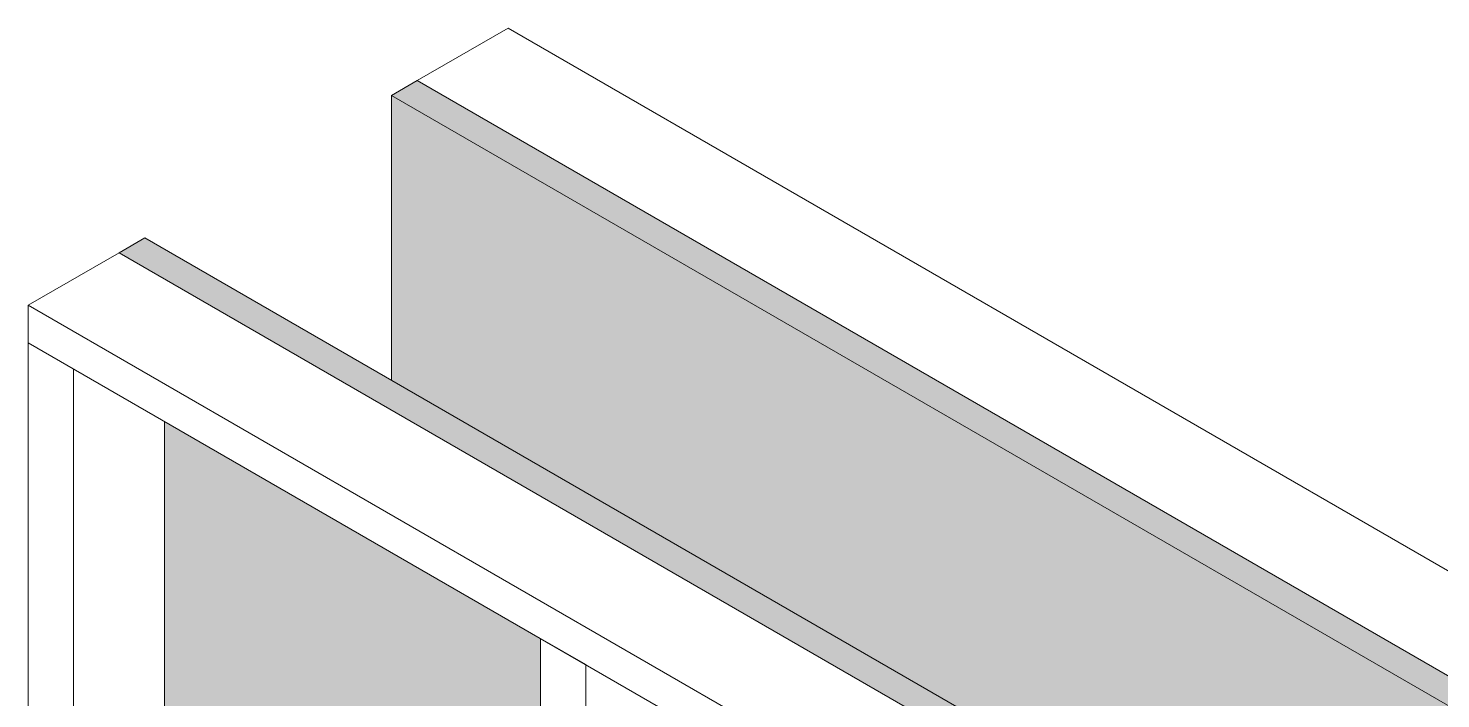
# Model space of a CAD drawing. Extents: x -23436 to 4767, y -4638 to 9755.
# Drawn here: x -15806.2 to -15683.9, y 8377.3 to 8435.4 of the extents above; entities that cross this region are included whole.
import ezdxf

# ---------------------------------------------------------------- set-up
doc = ezdxf.new("R2010")
doc.units = 0
doc.layers.get('0').update_dxf_attribs({"lineweight": 13})
for name, color, linetype, lineweight in [('Demarcação 1', 252, 'Continuous', 9), ('Demarcação 2', 254, 'Continuous', 9), ('Madeira', 100, 'Continuous', 13)]:
    doc.layers.add(name, color=color, linetype=linetype, lineweight=lineweight)

msp = doc.modelspace()

# ---------------------------------------------------------------- hatches: boundary and pattern name
at = {"layer": 'Demarcação 1'}
h = msp.add_hatch(color=256, dxfattribs=at)
h.dxf.hatch_style = 1
h.paths.add_polyline_path([(-15772.53002630143, 8430.848973996595), (-15774.77523175305, 8429.552704024689), (-15576.63585064733, 8315.15687900621), (-15574.39064519542, 8316.453148978027)])
h = msp.add_hatch(color=256, dxfattribs=at)
h.dxf.hatch_style = 1
h.paths.add_polyline_path([(-15617.04954877645, 8311.268069090534), (-15600.21050788915, 8301.546044301438), (-15597.96530243776, 8302.84231427339), (-15796.10468354324, 8417.238139291825), (-15798.34988899504, 8415.94186931992)])
at = {"layer": 'Demarcação 2'}
h = msp.add_hatch(color=256, dxfattribs=at)
h.dxf.hatch_style = 1
h.paths.add_polyline_path([(-15774.77523175305, 8429.552704024689), (-15774.77523175305, 8404.923574558787), (-15597.96530243776, 8302.84231427339), (-15597.96530243776, 8249.695245426172), (-15576.63585064733, 8237.380680693292), (-15576.63585064733, 8315.15687900621)])
h = msp.add_hatch(color=256, dxfattribs=at)
h.dxf.hatch_style = 1
h.paths.add_polyline_path([(-15761.86530040645, 8382.562917544034), (-15794.42077945462, 8401.35883213627), (-15794.42077945462, 8333.304658612491), (-15761.86530040645, 8314.508744020242)])
h.paths.add_polyline_path([(-15777.64317946576, 8358.406980902037), (-15777.47532519987, 8358.208385227823), (-15777.32069641641, 8357.99508441987), (-15777.18146376508, 8357.770072754496), (-15777.05958176722, 8357.53650890015), (-15776.95676137912, 8357.297671583125), (-15776.87444597242, 8357.056913554195), (-15776.8137910764, 8356.817614530542), (-15776.77564815214, 8356.583133744229), (-15776.76055264261, 8356.356762793448), (-15776.76871645635, 8356.141679426953), (-15776.80002499073, 8355.940902946364), (-15776.85403874235, 8355.757251812678), (-15776.92999947756, 8355.593304084769), (-15777.02684087234, 8355.451361230176), (-15777.1432034876, 8355.33341581477), (-15777.27745384698, 8355.241123533831), (-15777.4277073686, 8355.175779968507), (-15777.5918548235, 8355.138302399697), (-15777.76759194063, 8355.129216929876), (-15777.95245175632, 8355.148651099218), (-15778.14383924401, 8355.19633209482), (-15778.33906774331, 8355.27159057989), (-15778.53539667265, 8355.373370089766), (-15778.73007000597, 8355.500241864422), (-15778.92035495482, 8355.650424901085), (-15779.10358033723, 8355.821810959394), (-15779.27717406825, 8356.011994154915), (-15779.43869927512, 8356.218304733273), (-15779.58588849582, 8356.437846544104), (-15779.71667551754, 8356.667537703406), (-15779.82922437716, 8356.90415385116), (-15779.92195513435, 8357.144373413475), (-15779.9935660539, 8357.38482423516), (-15780.04305187425, 8357.622130914802), (-15780.06971792386, 8357.852962185521), (-15780.07318986933, 8358.074077681995), (-15780.05341897263, 8358.28237342825), (-15780.01068277323, 8358.474925408673), (-15779.94558119434, 8358.649030614826), (-15779.85902811853, 8358.802244991653), (-15779.75223856202, 8358.932417744909), (-15779.62671161616, 8359.037721534807), (-15779.48420940361, 8359.116678126935), (-15779.32673234322, 8359.168179143533), (-15779.15649106794, 8359.191501623407), (-15778.97587539172, 8359.186318170056), (-15778.7874207628, 8359.152701547682), (-15778.5937726721, 8359.091123660306), (-15778.39764951342, 8359.00244892625), (-15778.20180442474, 8358.887922144357), (-15778.00898664431, 8358.749151019592), (-15777.8219029093, 8358.58808359452)])

# ---------------------------------------------------------------- linework, layer by layer
at = {"extrusion": (-1e-16, 0.8164965809277258, 0.577350269189626)}
for p, q in [((-15774.77523175305, 8429.552704024694), (-15772.53002630143, 8430.848973996599)), ((-15574.39064519542, 8316.453148978033), (-15772.53002630143, 8430.848973996599)), ((-15772.53002630143, 8430.848973996599), (-15591.22968608285, 8326.175173767038)), ((-15774.77523175305, 8404.923574558792), (-15774.77523175305, 8429.552704024694)), ((-15774.77523175305, 8429.552704024694), (-15576.63585064733, 8315.156879006214)), ((-15798.34988899504, 8415.941869319924), (-15796.10468354324, 8417.23813929183)), ((-15597.96530243776, 8302.842314273394), (-15796.10468354324, 8417.23813929183)), ((-15798.34988899504, 8415.941869319924), (-15600.21050788915, 8301.546044301442)), ((-15617.04954877645, 8311.268069090538), (-15798.34988899504, 8415.941869319924))]:
    msp.add_line(p, q, dxfattribs=at)
at = {"layer": 'Madeira', "extrusion": (-1e-16, 0.8164965809277258, 0.577350269189626)}
for p, q in [((-15772.53002630143, 8430.848973996599), (-15764.67180722065, 8435.385918898142)), ((-15566.53242611499, 8320.990093879633), (-15764.67180722065, 8435.385918898142)), ((-15806.20810807576, 8411.404924418295), (-15798.34988899504, 8415.941869319924)), ((-15806.20810807576, 8408.164249488587), (-15806.20810807576, 8411.404924418295)), ((-15806.20810807576, 8411.404924418295), (-15608.06872697021, 8297.009099400047)), ((-15624.90776785717, 8303.490449259143), (-15806.20810807576, 8408.164249488587)), ((-15806.20810807576, 8408.164249488587), (-15802.27899853569, 8405.8957770378)), ((-15806.20810807576, 8331.036186161813), (-15806.20810807576, 8408.164249488587)), ((-15802.27899853569, 8328.767713710984), (-15802.27899853569, 8405.8957770378)), ((-15794.42077945462, 8333.304658612496), (-15794.42077945462, 8401.358832136275)), ((-15761.86530040645, 8382.562917544039), (-15757.93619086562, 8380.294445093225)), ((-15761.86530040645, 8305.434854217117), (-15761.86530040645, 8382.562917544039)), ((-15757.93619086562, 8303.166381766305), (-15757.93619086562, 8380.294445093225))]:
    msp.add_line(p, q, dxfattribs=at)

doc.saveas('drawing.dxf')
